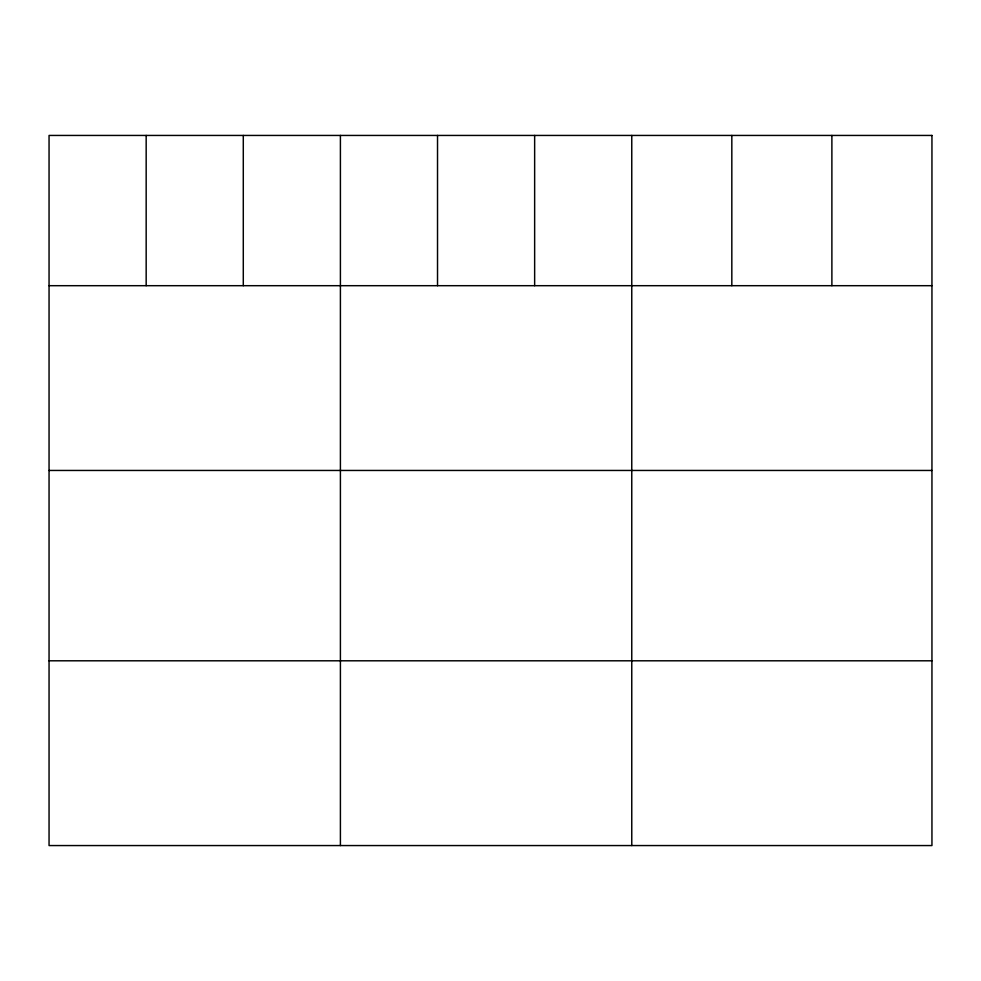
<?xml version="1.0" encoding="UTF-8"?>
<svg xmlns="http://www.w3.org/2000/svg" width="981" height="981" viewBox="0 0 981 981"><rect width="100%" height="100%" fill="white"/><g stroke="black" fill="none" stroke-linecap="round" stroke-linejoin="round"><path stroke-width="1.47" d="M49.05 285.692L931.95 285.692M49.05 470.451L931.95 470.451M49.05 660.802L931.95 660.802M831.888 135.439L831.888 285.692M731.826 135.439L731.826 285.692M631.764 135.439L631.764 845.561M534.645 135.439L534.645 285.692M437.526 135.439L437.526 285.692M340.407 135.439L340.407 845.561M243.288 135.439L243.288 285.692M146.169 135.439L146.169 285.692M931.95 135.439L49.05 135.439L49.05 845.561L931.95 845.561L931.95 135.439"/></g></svg>
